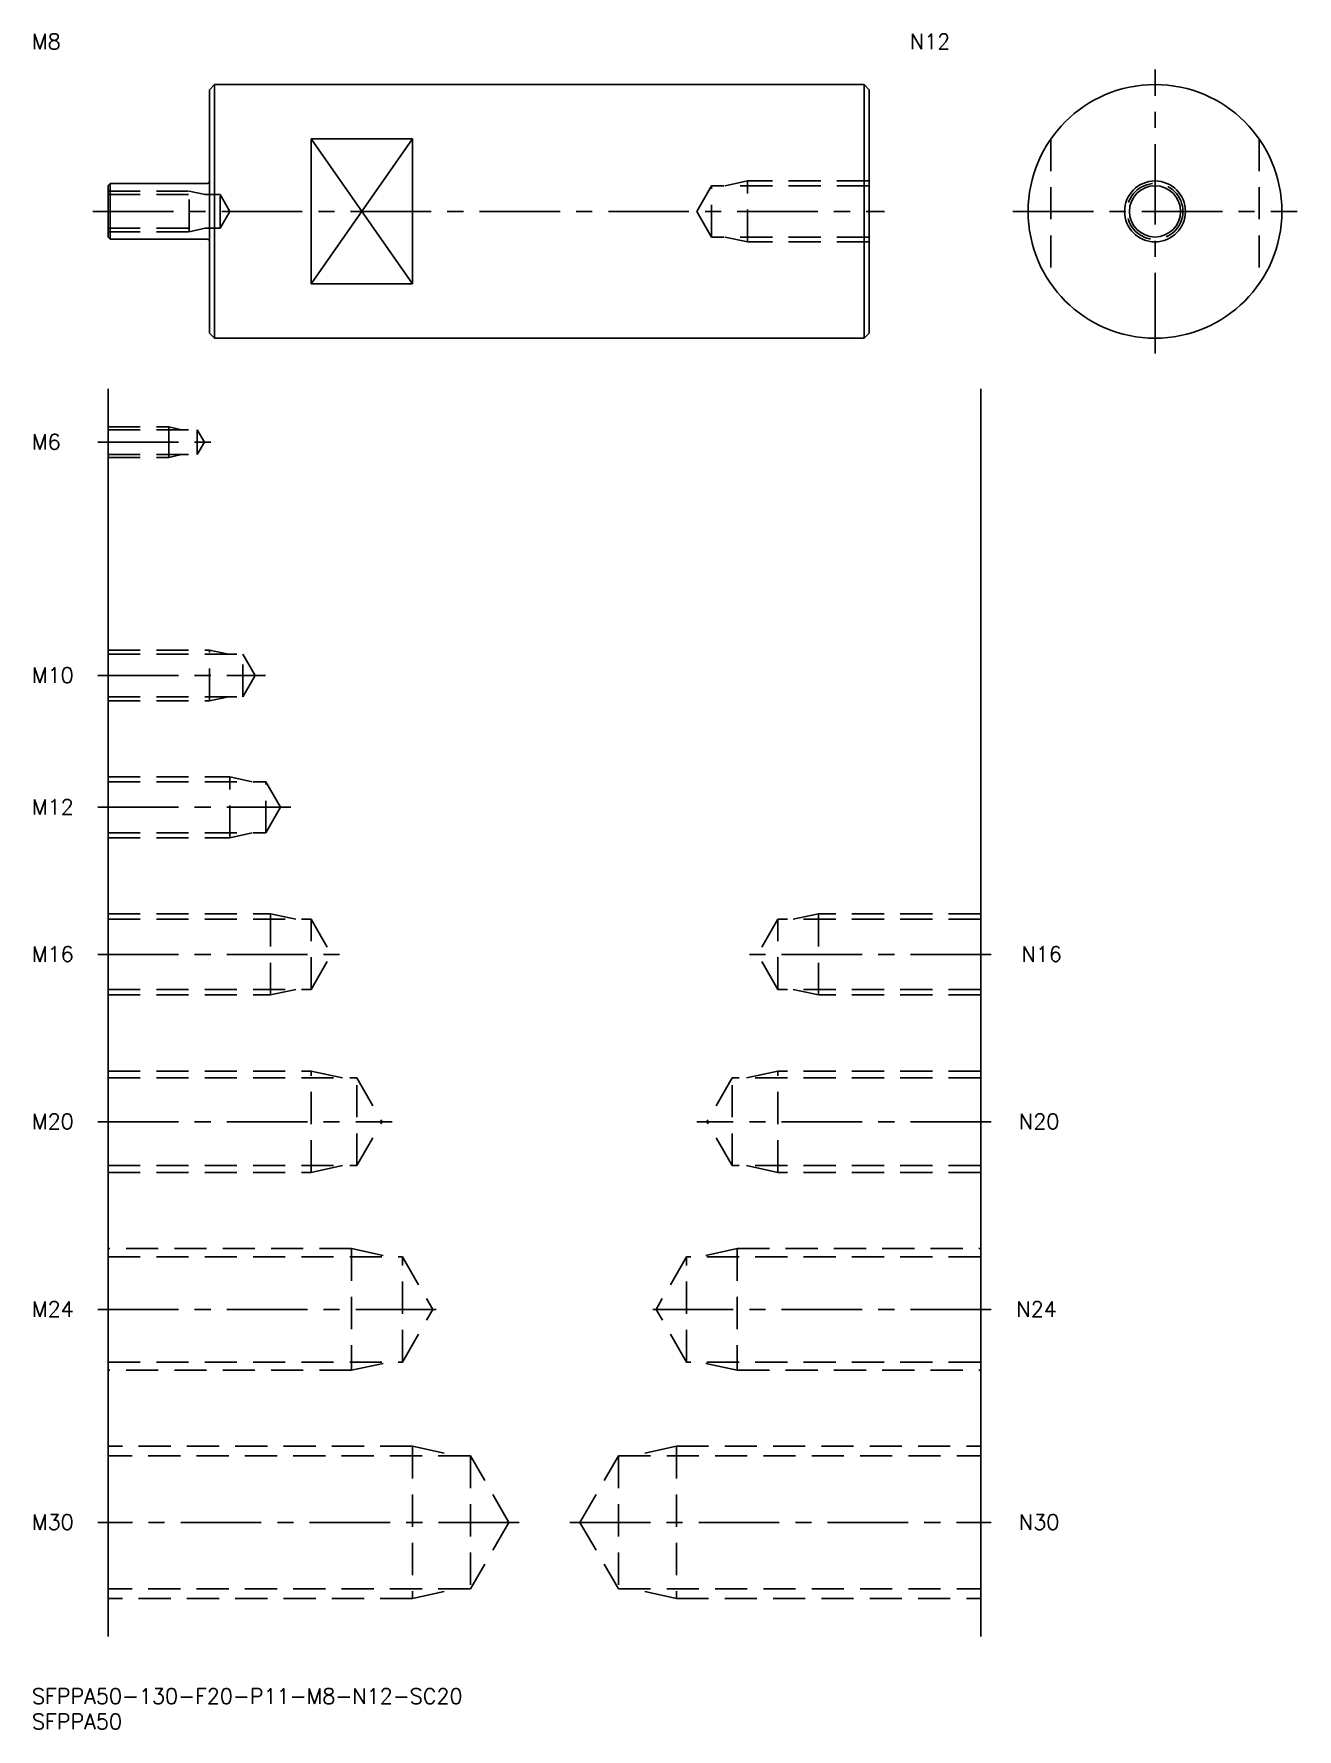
# Model space of a CAD drawing. Extents: x 0 to 249, y -8 to 326.
import ezdxf

# ---------------------------------------------------------------- set-up
doc = ezdxf.new("R2010")
doc.units = 0
doc.header["$LTSCALE"] = 0.5
doc.linetypes.add('CENTER', pattern=[50.8, 31.75, -6.35, 6.35, -6.35])
doc.linetypes.add('DASHED', pattern=[19.05, 12.7, -6.35])
for name, color, linetype in [('MSM_CENTER', 1, 'CENTER'), ('MSM_CONTINUOUS', 7, 'CONTINUOUS'), ('MSM_DASHED', 4, 'DASHED'), ('MSM_NARROW', 5, 'CONTINUOUS'), ('MSM_PART_NUMBER', 7, 'CONTINUOUS')]:
    doc.layers.add(name, color=color, linetype=linetype)
doc.styles.get("Standard").update_dxf_attribs({"font": 'txt.shx', "height": 3, "bigfont": 'bigfont.shx'})

# ---------------------------------------------------------------- blocks, each defined once
blk = doc.blocks.new('*U4')
at = {"layer": 'MSM_PART_NUMBER'}
blk.add_text('SFPPA50-130-F20-P11-M8-N12-SC20', height=3, dxfattribs=at).set_placement((0, -3))
blk = doc.blocks.new('*U5')
at = {"layer": 'MSM_PART_NUMBER'}
blk.add_text('SFPPA50', height=3, dxfattribs=at).set_placement((0, -8))
blk = doc.blocks.new('*U6')
at = {"layer": 'MSM_PART_NUMBER'}
blk.add_text('M30', height=3, dxfattribs=at).set_placement((0, 31.32))
blk = doc.blocks.new('*U7')
at = {"layer": 'MSM_PART_NUMBER'}
blk.add_text('M24', height=3, dxfattribs=at).set_placement((0, 73.32))
blk = doc.blocks.new('*U8')
at = {"layer": 'MSM_PART_NUMBER'}
blk.add_text('M20', height=3, dxfattribs=at).set_placement((0, 110.32))
blk = doc.blocks.new('*U9')
at = {"layer": 'MSM_PART_NUMBER'}
blk.add_text('M16', height=3, dxfattribs=at).set_placement((0, 143.32))
blk = doc.blocks.new('*U10')
at = {"layer": 'MSM_PART_NUMBER'}
blk.add_text('M12', height=3, dxfattribs=at).set_placement((0, 172.32))
blk = doc.blocks.new('*U11')
at = {"layer": 'MSM_PART_NUMBER'}
blk.add_text('M10', height=3, dxfattribs=at).set_placement((0, 198.32))
blk = doc.blocks.new('*U12')
at = {"layer": 'MSM_PART_NUMBER'}
blk.add_text('N30', height=3, dxfattribs=at).set_placement((194.5, 31.32))
blk = doc.blocks.new('*U13')
at = {"layer": 'MSM_PART_NUMBER'}
blk.add_text('N24', height=3, dxfattribs=at).set_placement((194, 73.32))
blk = doc.blocks.new('*U14')
at = {"layer": 'MSM_PART_NUMBER'}
blk.add_text('N20', height=3, dxfattribs=at).set_placement((194.5, 110.32))
blk = doc.blocks.new('*U15')
at = {"layer": 'MSM_PART_NUMBER'}
blk.add_text('N16', height=3, dxfattribs=at).set_placement((195, 143.32))
blk = doc.blocks.new('*U16')
at = {"layer": 'MSM_PART_NUMBER'}
blk.add_text('M8', height=3, dxfattribs=at).set_placement((0, 323.26))
blk = doc.blocks.new('*U17')
at = {"layer": 'MSM_PART_NUMBER'}
blk.add_text('N12', height=3, dxfattribs=at).set_placement((173, 323.26))
blk = doc.blocks.new('*U18')
at = {"layer": 'MSM_PART_NUMBER'}
blk.add_text('M6', height=3, dxfattribs=at).set_placement((0, 244.32))

msp = doc.modelspace()

# ---------------------------------------------------------------- linework, layer by layer
at = {"layer": 'MSM_CENTER'}
for p, q in [((221.32, 263.26), (221.32, 319.26)), ((12, 291.26), (168, 291.26)), ((193.32, 291.26), (249.32, 291.26)), ((13, 245.76), (36, 245.76)), ((13, 199.76), (46, 199.76)), ((13, 173.76), (51, 173.76)), ((13, 144.76), (61, 144.76)), ((189, 144.76), (141, 144.76)), ((13, 111.76), (71, 111.76)), ((189, 111.76), (131, 111.76)), ((13, 74.76), (81, 74.76)), ((189, 74.76), (121, 74.76)), ((96, 32.76), (13, 32.76)), ((106, 32.76), (189, 32.76))]:
    msp.add_line(p, q, dxfattribs=at)
at = {"layer": 'MSM_CONTINUOUS'}
for p, q in [((36, 316.26), (35, 315.26)), ((35, 315.26), (35, 267.26)), ((36, 316.26), (164, 316.26)), ((36, 316.26), (36, 266.26)), ((164, 316.26), (164, 266.26)), ((164, 316.26), (165, 315.26)), ((165, 315.26), (165, 267.26)), ((75, 305.57), (55, 305.57)), ((55, 305.57), (55, 276.95)), ((75, 276.95), (75, 305.57)), ((15.4, 296.76), (15, 296.36)), ((15, 296.36), (15, 286.16)), ((15.4, 296.76), (34.5, 296.76)), ((15.4, 296.76), (15.4, 285.76)), ((15.4, 285.76), (15, 286.16)), ((15.4, 285.76), (34.5, 285.76)), ((75, 276.95), (55, 276.95)), ((35, 267.26), (36, 266.26)), ((36, 266.26), (164, 266.26)), ((165, 267.26), (164, 266.26)), ((15, 256.26), (15, 10.26)), ((187, 256.26), (187, 10.26))]:
    msp.add_line(p, q, dxfattribs=at)
for radius in [25, 5.05]:
    msp.add_circle((221.32, 291.26), radius, dxfattribs=at)
for centre, start, end in [((34.5, 297.26), 270, 0), ((34.5, 285.26), 0, 90)]:
    msp.add_arc(centre, 0.5, start, end, dxfattribs=at)
at = {"layer": 'MSM_DASHED'}
for p, q in [((200.82, 305.57), (200.82, 276.95)), ((241.82, 305.57), (241.82, 276.95)), ((15, 295.26), (31, 295.26)), ((15, 294.58), (37.08, 294.58)), ((31, 287.26), (31, 295.26)), ((31, 295.26), (34.13, 294.58)), ((37.08, 287.93), (37.08, 294.58)), ((37.08, 294.58), (39, 291.26)), ((133.92, 296.31), (131, 291.26)), ((133.92, 286.2), (133.92, 296.31)), ((165, 296.31), (133.92, 296.31)), ((141, 297.26), (136.63, 296.31)), ((141, 285.26), (141, 297.26)), ((165, 297.26), (141, 297.26)), ((37.08, 287.93), (39, 291.26)), ((133.92, 286.2), (131, 291.26)), ((15, 287.93), (37.08, 287.93)), ((31, 287.26), (34.13, 287.93)), ((15, 287.26), (31, 287.26)), ((165, 286.2), (133.92, 286.2)), ((141, 285.26), (136.63, 286.2)), ((165, 285.26), (141, 285.26)), ((15, 248.76), (27, 248.76)), ((15, 248.22), (32.58, 248.22)), ((27, 242.76), (27, 248.76)), ((27, 248.76), (29.5, 248.22)), ((32.58, 243.3), (32.58, 248.22)), ((32.58, 248.22), (34, 245.76)), ((32.58, 243.3), (34, 245.76)), ((15, 243.3), (32.58, 243.3)), ((15, 242.76), (27, 242.76)), ((27, 242.76), (29.5, 243.3)), ((15, 204.76), (35, 204.76)), ((15, 203.95), (41.58, 203.95)), ((35, 194.76), (35, 204.76)), ((35, 204.76), (38.75, 203.95)), ((41.58, 195.57), (41.58, 203.95)), ((41.58, 203.95), (44, 199.76)), ((41.58, 195.57), (44, 199.76)), ((15, 195.57), (41.58, 195.57)), ((15, 194.76), (35, 194.76)), ((35, 194.76), (38.75, 195.57)), ((15, 179.76), (39, 179.76)), ((15, 178.81), (46.08, 178.81)), ((39, 167.76), (39, 179.76)), ((39, 179.76), (43.38, 178.81)), ((46.08, 168.7), (46.08, 178.81)), ((46.08, 178.81), (49, 173.76)), ((46.08, 168.7), (49, 173.76)), ((15, 168.7), (46.08, 168.7)), ((15, 167.76), (39, 167.76)), ((39, 167.76), (43.38, 168.7)), ((15, 152.76), (47, 152.76)), ((15, 151.68), (55.01, 151.68)), ((47, 136.76), (47, 152.76)), ((47, 152.76), (52, 151.68)), ((55.01, 137.84), (55.01, 151.68)), ((55.01, 151.68), (59, 144.76)), ((146.99, 151.68), (143, 144.76)), ((146.99, 137.84), (146.99, 151.68)), ((187, 151.68), (146.99, 151.68)), ((155, 152.76), (150, 151.68)), ((155, 136.76), (155, 152.76)), ((187, 152.76), (155, 152.76)), ((55.01, 137.84), (59, 144.76)), ((146.99, 137.84), (143, 144.76)), ((15, 137.84), (55.01, 137.84)), ((47, 136.76), (52, 137.84)), ((187, 137.84), (146.99, 137.84)), ((155, 136.76), (150, 137.84)), ((15, 136.76), (47, 136.76)), ((187, 136.76), (155, 136.76)), ((15, 121.76), (55, 121.76)), ((15, 120.4), (64.01, 120.4)), ((55, 101.76), (55, 121.76)), ((55, 121.76), (61.25, 120.4)), ((64.01, 120.4), (69, 111.76)), ((64.01, 103.11), (64.01, 120.4)), ((137.99, 120.4), (133, 111.76)), ((187, 120.4), (137.99, 120.4)), ((137.99, 103.11), (137.99, 120.4)), ((147, 121.76), (140.75, 120.4)), ((187, 121.76), (147, 121.76)), ((147, 101.76), (147, 121.76)), ((64.01, 103.11), (69, 111.76)), ((137.99, 103.11), (133, 111.76)), ((15, 103.11), (64.01, 103.11)), ((15, 101.76), (55, 101.76)), ((55, 101.76), (61.25, 103.11)), ((187, 103.11), (137.99, 103.11)), ((147, 101.76), (140.75, 103.11)), ((187, 101.76), (147, 101.76)), ((63, 86.76), (15, 86.76)), ((15, 85.13), (73.01, 85.13)), ((63, 86.76), (70.5, 85.13)), ((63, 86.76), (63, 62.76)), ((73.01, 64.38), (73.01, 85.13)), ((73.01, 85.13), (79, 74.76)), ((128.99, 85.13), (123, 74.76)), ((128.99, 64.38), (128.99, 85.13)), ((187, 85.13), (128.99, 85.13)), ((139, 86.76), (131.5, 85.13)), ((139, 86.76), (187, 86.76)), ((139, 86.76), (139, 62.76)), ((73.01, 64.38), (79, 74.76)), ((128.99, 64.38), (123, 74.76)), ((15, 64.38), (73.01, 64.38)), ((63, 62.76), (70.5, 64.38)), ((187, 64.38), (128.99, 64.38)), ((139, 62.76), (131.5, 64.38)), ((63, 62.76), (15, 62.76)), ((139, 62.76), (187, 62.76)), ((75, 47.76), (15, 47.76)), ((75, 47.76), (75, 17.76)), ((75, 47.76), (83.75, 45.86)), ((127, 47.76), (118.25, 45.86)), ((127, 47.76), (187, 47.76)), ((127, 47.76), (127, 17.76)), ((86.43, 45.86), (15, 45.86)), ((86.43, 45.86), (86.43, 19.65)), ((94, 32.76), (86.43, 45.86)), ((108, 32.76), (115.57, 45.86)), ((115.57, 45.86), (187, 45.86)), ((115.57, 45.86), (115.57, 19.65)), ((94, 32.76), (86.43, 19.65)), ((108, 32.76), (115.57, 19.65)), ((86.43, 19.65), (15, 19.65)), ((75, 17.76), (15, 17.76)), ((75, 17.76), (83.75, 19.65)), ((115.57, 19.65), (187, 19.65)), ((127, 17.76), (118.25, 19.65)), ((127, 17.76), (187, 17.76))]:
    msp.add_line(p, q, dxfattribs=at)
msp.add_circle((221.32, 291.26), 5.5, dxfattribs=at)
at = {"layer": 'MSM_NARROW'}
for p, q in [((55, 305.57), (75, 276.95)), ((55, 276.95), (75, 305.57))]:
    msp.add_line(p, q, dxfattribs=at)
msp.add_circle((221.32, 291.26), 6, dxfattribs=at)

# ---------------------------------------------------------------- block references
at = {"layer": 'MSM_CONTINUOUS'}
for name in ['*U16', '*U17', '*U18', '*U11', '*U10', '*U9', '*U15', '*U8', '*U14', '*U7', '*U13', '*U6', '*U12', '*U4', '*U5']:
    msp.add_blockref(name, (0, 0), dxfattribs=at)

doc.saveas('drawing.dxf')
